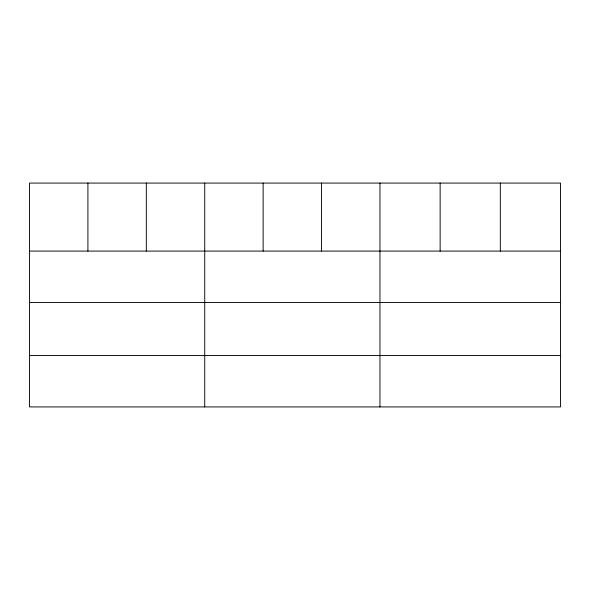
<?xml version="1.0" encoding="UTF-8"?>
<svg xmlns="http://www.w3.org/2000/svg" width="590" height="590" viewBox="0 0 590 590"><rect width="100%" height="100%" fill="white"/><g stroke="black" fill="none" stroke-linecap="round" stroke-linejoin="round"><path stroke-width="0.89" d="M560.5 302.515L560.5 183.077L29.5 183.077L29.5 406.923L560.5 406.923L560.5 302.515L29.5 302.515M29.5 251.089L560.5 251.089M29.5 355.497L560.5 355.497M500.32 183.077L500.32 251.089M440.14 183.077L440.14 251.089M379.96 183.077L379.96 406.923M321.55 183.077L321.55 251.089M263.14 183.077L263.14 251.089M204.73 183.077L204.73 406.923M146.32 183.077L146.32 251.089M87.91 183.077L87.91 251.089"/></g></svg>
